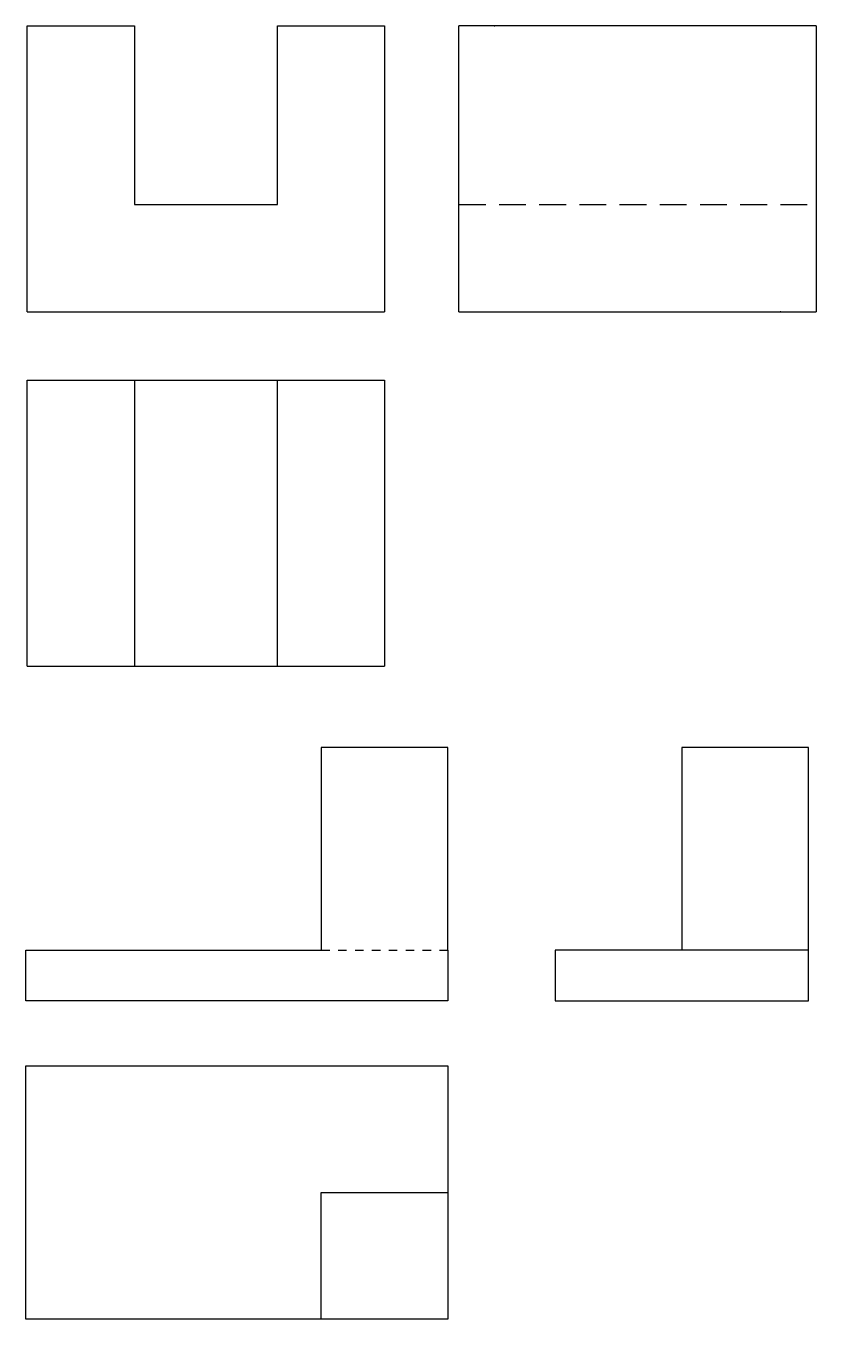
# Model space of a CAD drawing. Header units: millimetres. Extents: x 38 to 132, y 110 to 263.
import ezdxf

# ---------------------------------------------------------------- set-up
doc = ezdxf.new("R2010")
doc.units = ezdxf.units.MM
doc.linetypes.add('JIS_02_1.0', pattern=[2, 1, -1])
doc.linetypes.add('OCULTA2', pattern=[4.7625, 3.175, -1.5875])

msp = doc.modelspace()

# ---------------------------------------------------------------- linework, layer by layer
for p, q in [((38.47, 262.66), (51.17, 262.66)), ((68.1, 262.66), (80.8, 262.66)), ((80.8, 262.66), (80.8, 228.8)), ((131.93, 262.66), (89.6, 262.66)), ((89.6, 228.8), (131.93, 228.8)), ((38.46, 186.85), (38.46, 220.71)), ((38.46, 220.71), (51.16, 220.71)), ((51.16, 220.71), (51.16, 186.85)), ((51.16, 220.71), (68.09, 220.71)), ((68.09, 220.71), (68.09, 186.85)), ((68.09, 220.71), (80.79, 220.71)), ((80.79, 220.71), (80.79, 186.85)), ((38.46, 186.85), (51.16, 186.85)), ((51.16, 186.85), (68.09, 186.85)), ((68.09, 186.85), (80.79, 186.85)), ((88.3, 177.23), (73.3, 177.23)), ((73.3, 177.23), (73.3, 153.23)), ((88.3, 153.23), (88.3, 177.23)), ((131.01, 177.23), (116.01, 177.23)), ((116.01, 177.23), (116.01, 153.23)), ((131.01, 153.23), (131.01, 177.23)), ((38.3, 147.23), (38.3, 153.23)), ((38.3, 153.23), (73.3, 153.23)), ((88.3, 153.23), (88.3, 147.23)), ((131.01, 153.23), (101.01, 153.23)), ((101.01, 153.23), (101.01, 147.23)), ((131.01, 147.23), (131.01, 153.23)), ((88.3, 147.23), (38.3, 147.23)), ((101.01, 147.23), (131.01, 147.23))]:
    msp.add_line(p, q)
at = {"linetype": 'JIS_02_1.0'}
msp.add_line((73.3, 153.23), (88.3, 153.23), dxfattribs=at)
for points in [[(38.47, 228.8), (38.47, 262.66)], [(51.17, 262.66), (51.17, 241.5), (68.1, 241.5), (68.1, 262.66)], [(89.6, 228.8), (89.6, 241.5), (89.6, 262.66)], [(131.93, 262.66), (131.93, 241.5), (131.93, 228.8)], [(38.47, 228.8), (51.17, 228.8), (68.1, 228.8), (80.8, 228.8)]]:
    msp.add_lwpolyline(points)
at = {"linetype": 'OCULTA2', "flags": 128}
msp.add_lwpolyline([(89.6, 241.5), (131.93, 241.5)], dxfattribs=at)
for points in [[(38.3, 139.54), (88.3, 139.54), (88.3, 109.54), (38.3, 109.54)], [(88.3, 109.54), (73.3, 109.54), (73.3, 124.54), (88.3, 124.54)]]:
    msp.add_lwpolyline(points, close=True)
for p in [(93.83, 262.66), (127.7, 228.8)]:
    msp.add_point(p)

doc.saveas('drawing.dxf')
